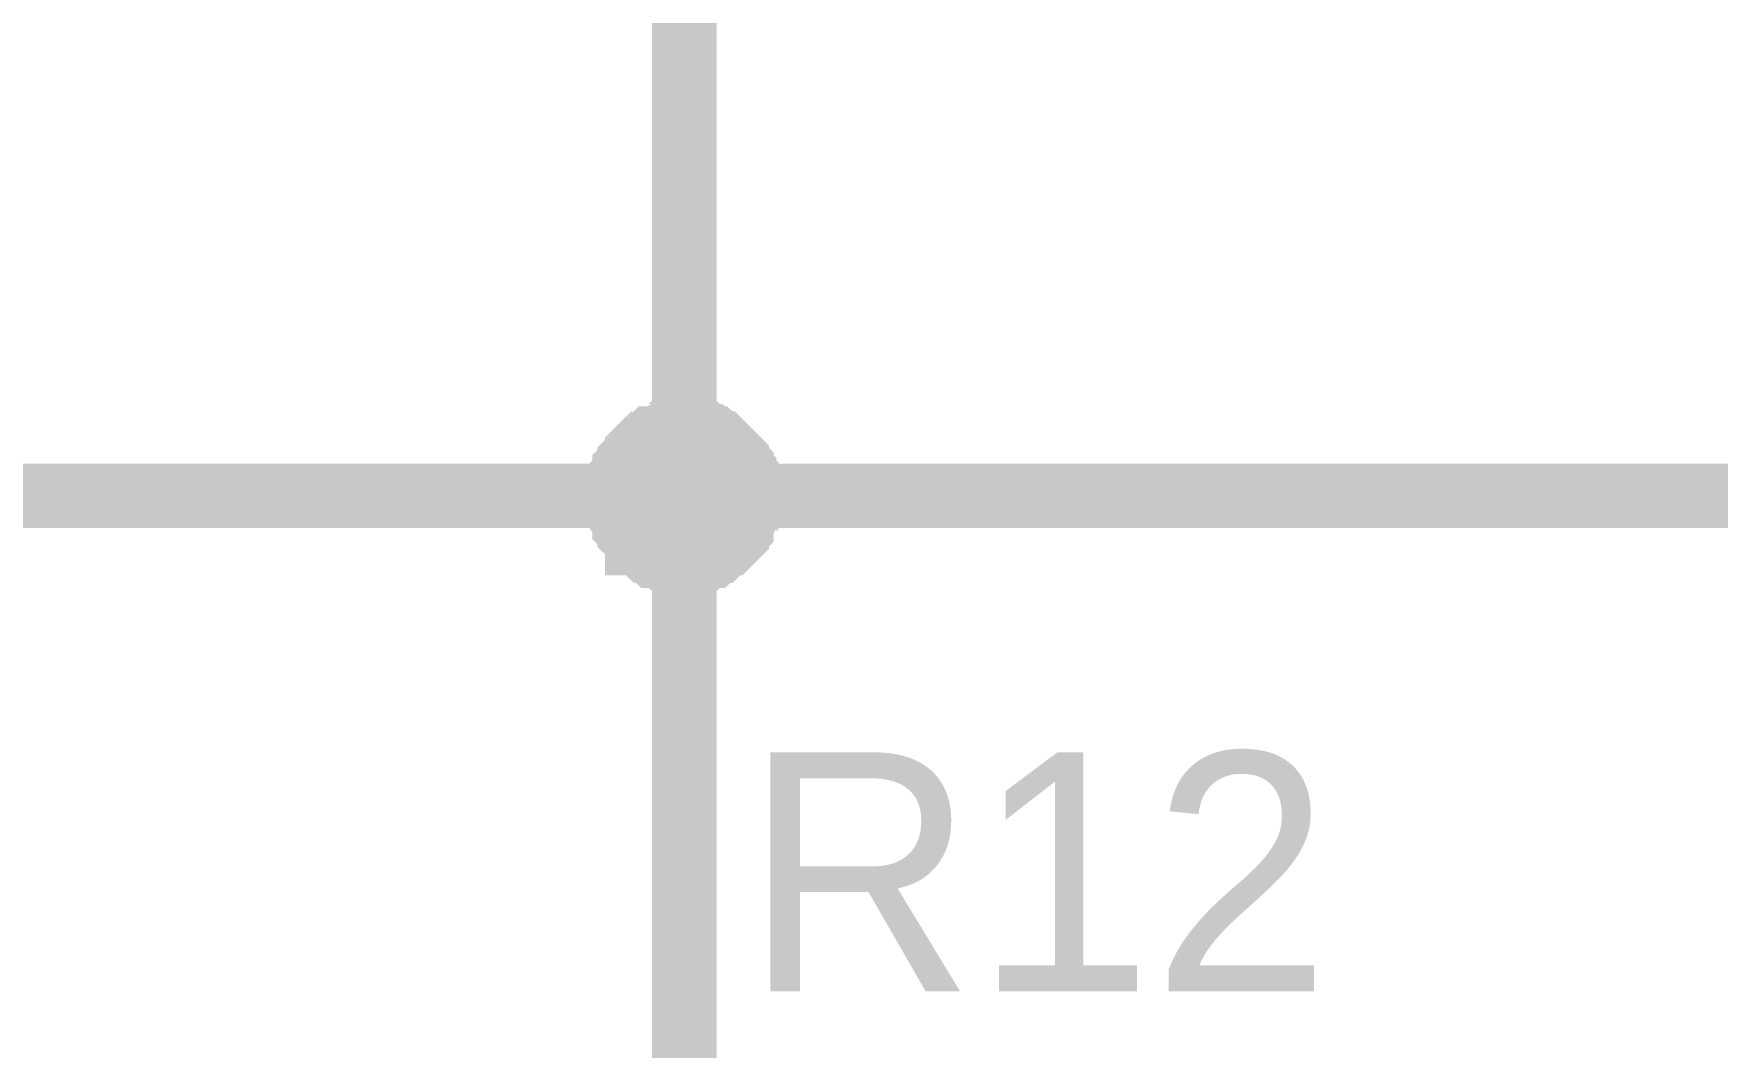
# Model space of a CAD drawing. Header units: millimetres. Extents: x 2.64 to 11.44, y 2.16 to 8.68.
# Drawn here: x 7.4114 to 7.7194, y 3.7563 to 3.9417 of the extents above; entities that cross this region are included whole.
import ezdxf

# ---------------------------------------------------------------- set-up
doc = ezdxf.new("R2010")
doc.units = ezdxf.units.MM
doc.header["$MEASUREMENT"] = 0
doc.layers.add('Sheet', color=255, linetype='Continuous')

msp = doc.modelspace()

# ---------------------------------------------------------------- linework, layer by layer
at = {"layer": 'Sheet', "const_width": 0.0118}
for points in [[(7.53039, 3.97369), (7.53039, 3.85712)], [(7.51856, 3.85712), (7.51856, 3.85758), (7.51856, 3.85849), (7.51856, 3.85894), (7.51902, 3.8594), (7.51902, 3.85985), (7.51902, 3.86076), (7.51947, 3.86122), (7.51947, 3.86167), (7.51947, 3.86213), (7.51993, 3.86258), (7.52038, 3.86304), (7.52038, 3.8635), (7.52084, 3.86395), (7.52129, 3.86441), (7.52175, 3.86486), (7.52175, 3.86532), (7.5222, 3.86577), (7.52266, 3.86623), (7.52311, 3.86668), (7.52357, 3.86668), (7.52402, 3.86714), (7.52448, 3.86759), (7.52493, 3.86759), (7.52584, 3.86805), (7.5263, 3.86805), (7.52675, 3.8685), (7.52721, 3.8685), (7.52812, 3.8685), (7.52857, 3.86896), (7.52903, 3.86896), (7.52994, 3.86896), (7.53039, 3.86896)], [(7.51856, 3.85712), (7.51856, 3.85758), (7.51856, 3.85849), (7.51856, 3.85894), (7.51902, 3.8594), (7.51902, 3.85985), (7.51902, 3.86076), (7.51947, 3.86122), (7.51947, 3.86167), (7.51947, 3.86213), (7.51993, 3.86258), (7.52038, 3.86304), (7.52038, 3.8635), (7.52084, 3.86395), (7.52129, 3.86441), (7.52175, 3.86486), (7.52175, 3.86532), (7.5222, 3.86577), (7.52266, 3.86623), (7.52311, 3.86668), (7.52357, 3.86668), (7.52402, 3.86714), (7.52448, 3.86759), (7.52493, 3.86759), (7.52584, 3.86805), (7.5263, 3.86805), (7.52675, 3.8685), (7.52721, 3.8685), (7.52812, 3.8685), (7.52857, 3.86896), (7.52903, 3.86896), (7.52994, 3.86896), (7.53039, 3.86896)], [(7.51856, 3.85712), (7.51856, 3.85758), (7.51856, 3.85849), (7.51856, 3.85894), (7.51902, 3.8594), (7.51902, 3.85985), (7.51902, 3.86076), (7.51947, 3.86122), (7.51947, 3.86167), (7.51947, 3.86213), (7.51993, 3.86258), (7.52038, 3.86304), (7.52038, 3.8635), (7.52084, 3.86395), (7.52129, 3.86441), (7.52175, 3.86486), (7.52175, 3.86532), (7.5222, 3.86577), (7.52266, 3.86623), (7.52311, 3.86668), (7.52357, 3.86668), (7.52402, 3.86714), (7.52448, 3.86759), (7.52493, 3.86759), (7.52584, 3.86805), (7.5263, 3.86805), (7.52675, 3.8685), (7.52721, 3.8685), (7.52812, 3.8685), (7.52857, 3.86896), (7.52903, 3.86896), (7.52994, 3.86896), (7.53039, 3.86896)], [(7.51856, 3.85712), (7.51856, 3.85758), (7.51856, 3.85849), (7.51856, 3.85894), (7.51902, 3.8594), (7.51902, 3.85985), (7.51902, 3.86076), (7.51947, 3.86122), (7.51947, 3.86167), (7.51947, 3.86213), (7.51993, 3.86258), (7.52038, 3.86304), (7.52038, 3.8635), (7.52084, 3.86395), (7.52129, 3.86441), (7.52175, 3.86486), (7.52175, 3.86532), (7.5222, 3.86577), (7.52266, 3.86623), (7.52311, 3.86668), (7.52357, 3.86668), (7.52402, 3.86714), (7.52448, 3.86759), (7.52493, 3.86759), (7.52584, 3.86805), (7.5263, 3.86805), (7.52675, 3.8685), (7.52721, 3.8685), (7.52812, 3.8685), (7.52857, 3.86896), (7.52903, 3.86896), (7.52994, 3.86896), (7.53039, 3.86896)], [(7.51856, 3.85712), (7.51856, 3.85758), (7.51856, 3.85849), (7.51856, 3.85894), (7.51902, 3.8594), (7.51902, 3.85985), (7.51902, 3.86076), (7.51947, 3.86122), (7.51947, 3.86167), (7.51947, 3.86213), (7.51993, 3.86258), (7.52038, 3.86304), (7.52038, 3.8635), (7.52084, 3.86395), (7.52129, 3.86441), (7.52175, 3.86486), (7.52175, 3.86532), (7.5222, 3.86577), (7.52266, 3.86623), (7.52311, 3.86668), (7.52357, 3.86668), (7.52402, 3.86714), (7.52448, 3.86759), (7.52493, 3.86759), (7.52584, 3.86805), (7.5263, 3.86805), (7.52675, 3.8685), (7.52721, 3.8685), (7.52812, 3.8685), (7.52857, 3.86896), (7.52903, 3.86896), (7.52994, 3.86896), (7.53039, 3.86896)], [(7.51856, 3.85712), (7.51856, 3.85758), (7.51856, 3.85849), (7.51856, 3.85894), (7.51902, 3.8594), (7.51902, 3.85985), (7.51902, 3.86076), (7.51947, 3.86122), (7.51947, 3.86167), (7.51947, 3.86213), (7.51993, 3.86258), (7.52038, 3.86304), (7.52038, 3.8635), (7.52084, 3.86395), (7.52129, 3.86441), (7.52175, 3.86486), (7.52175, 3.86532), (7.5222, 3.86577), (7.52266, 3.86623), (7.52311, 3.86668), (7.52357, 3.86668), (7.52402, 3.86714), (7.52448, 3.86759), (7.52493, 3.86759), (7.52584, 3.86805), (7.5263, 3.86805), (7.52675, 3.8685), (7.52721, 3.8685), (7.52812, 3.8685), (7.52857, 3.86896), (7.52903, 3.86896), (7.52994, 3.86896), (7.53039, 3.86896)], [(7.51856, 3.85712), (7.51856, 3.85758), (7.51856, 3.85849), (7.51856, 3.85894), (7.51902, 3.8594), (7.51902, 3.85985), (7.51902, 3.86076), (7.51947, 3.86122), (7.51947, 3.86167), (7.51947, 3.86213), (7.51993, 3.86258), (7.52038, 3.86304), (7.52038, 3.8635), (7.52084, 3.86395), (7.52129, 3.86441), (7.52175, 3.86486), (7.52175, 3.86532), (7.5222, 3.86577), (7.52266, 3.86623), (7.52311, 3.86668), (7.52357, 3.86668), (7.52402, 3.86714), (7.52448, 3.86759), (7.52493, 3.86759), (7.52584, 3.86805), (7.5263, 3.86805), (7.52675, 3.8685), (7.52721, 3.8685), (7.52812, 3.8685), (7.52857, 3.86896), (7.52903, 3.86896), (7.52994, 3.86896), (7.53039, 3.86896)], [(7.51856, 3.85712), (7.51856, 3.85758), (7.51856, 3.85849), (7.51856, 3.85894), (7.51902, 3.8594), (7.51902, 3.85985), (7.51902, 3.86076), (7.51947, 3.86122), (7.51947, 3.86167), (7.51947, 3.86213), (7.51993, 3.86258), (7.52038, 3.86304), (7.52038, 3.8635), (7.52084, 3.86395), (7.52129, 3.86441), (7.52175, 3.86486), (7.52175, 3.86532), (7.5222, 3.86577), (7.52266, 3.86623), (7.52311, 3.86668), (7.52357, 3.86668), (7.52402, 3.86714), (7.52448, 3.86759), (7.52493, 3.86759), (7.52584, 3.86805), (7.5263, 3.86805), (7.52675, 3.8685), (7.52721, 3.8685), (7.52812, 3.8685), (7.52857, 3.86896), (7.52903, 3.86896), (7.52994, 3.86896), (7.53039, 3.86896)], [(7.51856, 3.85712), (7.51856, 3.85758), (7.51856, 3.85849), (7.51856, 3.85894), (7.51902, 3.8594), (7.51902, 3.85985), (7.51902, 3.86076), (7.51947, 3.86122), (7.51947, 3.86167), (7.51947, 3.86213), (7.51993, 3.86258), (7.52038, 3.86304), (7.52038, 3.8635), (7.52084, 3.86395), (7.52129, 3.86441), (7.52175, 3.86486), (7.52175, 3.86532), (7.5222, 3.86577), (7.52266, 3.86623), (7.52311, 3.86668), (7.52357, 3.86668), (7.52402, 3.86714), (7.52448, 3.86759), (7.52493, 3.86759), (7.52584, 3.86805), (7.5263, 3.86805), (7.52675, 3.8685), (7.52721, 3.8685), (7.52812, 3.8685), (7.52857, 3.86896), (7.52903, 3.86896), (7.52994, 3.86896), (7.53039, 3.86896)], [(7.51856, 3.85712), (7.51856, 3.85758), (7.51856, 3.85849), (7.51856, 3.85894), (7.51902, 3.8594), (7.51902, 3.85985), (7.51902, 3.86076), (7.51947, 3.86122), (7.51947, 3.86167), (7.51947, 3.86213), (7.51993, 3.86258), (7.52038, 3.86304), (7.52038, 3.8635), (7.52084, 3.86395), (7.52129, 3.86441), (7.52175, 3.86486), (7.52175, 3.86532), (7.5222, 3.86577), (7.52266, 3.86623), (7.52311, 3.86668), (7.52357, 3.86668), (7.52402, 3.86714), (7.52448, 3.86759), (7.52493, 3.86759), (7.52584, 3.86805), (7.5263, 3.86805), (7.52675, 3.8685), (7.52721, 3.8685), (7.52812, 3.8685), (7.52857, 3.86896), (7.52903, 3.86896), (7.52994, 3.86896), (7.53039, 3.86896)], [(7.51856, 3.85712), (7.51856, 3.85758), (7.51856, 3.85849), (7.51856, 3.85894), (7.51902, 3.8594), (7.51902, 3.85985), (7.51902, 3.86076), (7.51947, 3.86122), (7.51947, 3.86167), (7.51947, 3.86213), (7.51993, 3.86258), (7.52038, 3.86304), (7.52038, 3.8635), (7.52084, 3.86395), (7.52129, 3.86441), (7.52175, 3.86486), (7.52175, 3.86532), (7.5222, 3.86577), (7.52266, 3.86623), (7.52311, 3.86668), (7.52357, 3.86668), (7.52402, 3.86714), (7.52448, 3.86759), (7.52493, 3.86759), (7.52584, 3.86805), (7.5263, 3.86805), (7.52675, 3.8685), (7.52721, 3.8685), (7.52812, 3.8685), (7.52857, 3.86896), (7.52903, 3.86896), (7.52994, 3.86896), (7.53039, 3.86896)], [(7.51856, 3.85712), (7.51856, 3.85758), (7.51856, 3.85849), (7.51856, 3.85894), (7.51902, 3.8594), (7.51902, 3.85985), (7.51902, 3.86076), (7.51947, 3.86122), (7.51947, 3.86167), (7.51947, 3.86213), (7.51993, 3.86258), (7.52038, 3.86304), (7.52038, 3.8635), (7.52084, 3.86395), (7.52129, 3.86441), (7.52175, 3.86486), (7.52175, 3.86532), (7.5222, 3.86577), (7.52266, 3.86623), (7.52311, 3.86668), (7.52357, 3.86668), (7.52402, 3.86714), (7.52448, 3.86759), (7.52493, 3.86759), (7.52584, 3.86805), (7.5263, 3.86805), (7.52675, 3.8685), (7.52721, 3.8685), (7.52812, 3.8685), (7.52857, 3.86896), (7.52903, 3.86896), (7.52994, 3.86896), (7.53039, 3.86896)], [(7.51856, 3.85712), (7.51856, 3.85758), (7.51856, 3.85849), (7.51856, 3.85894), (7.51902, 3.8594), (7.51902, 3.85985), (7.51902, 3.86076), (7.51947, 3.86122), (7.51947, 3.86167), (7.51947, 3.86213), (7.51993, 3.86258), (7.52038, 3.86304), (7.52038, 3.8635), (7.52084, 3.86395), (7.52129, 3.86441), (7.52175, 3.86486), (7.52175, 3.86532), (7.5222, 3.86577), (7.52266, 3.86623), (7.52311, 3.86668), (7.52357, 3.86668), (7.52402, 3.86714), (7.52448, 3.86759), (7.52493, 3.86759), (7.52584, 3.86805), (7.5263, 3.86805), (7.52675, 3.8685), (7.52721, 3.8685), (7.52812, 3.8685), (7.52857, 3.86896), (7.52903, 3.86896), (7.52994, 3.86896), (7.53039, 3.86896)], [(7.51856, 3.85712), (7.51856, 3.85758), (7.51856, 3.85849), (7.51856, 3.85894), (7.51902, 3.8594), (7.51902, 3.85985), (7.51902, 3.86076), (7.51947, 3.86122), (7.51947, 3.86167), (7.51947, 3.86213), (7.51993, 3.86258), (7.52038, 3.86304), (7.52038, 3.8635), (7.52084, 3.86395), (7.52129, 3.86441), (7.52175, 3.86486), (7.52175, 3.86532), (7.5222, 3.86577), (7.52266, 3.86623), (7.52311, 3.86668), (7.52357, 3.86668), (7.52402, 3.86714), (7.52448, 3.86759), (7.52493, 3.86759), (7.52584, 3.86805), (7.5263, 3.86805), (7.52675, 3.8685), (7.52721, 3.8685), (7.52812, 3.8685), (7.52857, 3.86896), (7.52903, 3.86896), (7.52994, 3.86896), (7.53039, 3.86896)], [(7.53039, 3.86896), (7.53039, 3.86896)], [(7.53039, 3.86896), (7.53085, 3.86896), (7.53176, 3.86896), (7.53221, 3.86896), (7.53267, 3.8685), (7.53312, 3.8685), (7.53403, 3.8685), (7.53449, 3.86805), (7.53494, 3.86805), (7.5354, 3.86759), (7.53585, 3.86759), (7.53631, 3.86714), (7.53676, 3.86668), (7.53722, 3.86668), (7.53767, 3.86623), (7.53813, 3.86577), (7.53858, 3.86532), (7.53904, 3.86486), (7.53949, 3.86441), (7.53995, 3.86395), (7.53995, 3.8635), (7.5404, 3.86304), (7.54086, 3.86258), (7.54086, 3.86213), (7.54131, 3.86167), (7.54131, 3.86122), (7.54177, 3.86076), (7.54177, 3.85985), (7.54177, 3.8594), (7.54222, 3.85894), (7.54222, 3.85849), (7.54222, 3.85758), (7.54222, 3.85712)], [(7.53039, 3.86896), (7.53039, 3.86896)], [(7.53039, 3.86896), (7.53085, 3.86896), (7.53176, 3.86896), (7.53221, 3.86896), (7.53267, 3.8685), (7.53312, 3.8685), (7.53403, 3.8685), (7.53449, 3.86805), (7.53494, 3.86805), (7.5354, 3.86759), (7.53585, 3.86759), (7.53631, 3.86714), (7.53676, 3.86668), (7.53722, 3.86668), (7.53767, 3.86623), (7.53813, 3.86577), (7.53858, 3.86532), (7.53904, 3.86486), (7.53949, 3.86441), (7.53995, 3.86395), (7.53995, 3.8635), (7.5404, 3.86304), (7.54086, 3.86258), (7.54086, 3.86213), (7.54131, 3.86167), (7.54131, 3.86122), (7.54177, 3.86076), (7.54177, 3.85985), (7.54177, 3.8594), (7.54222, 3.85894), (7.54222, 3.85849), (7.54222, 3.85758), (7.54222, 3.85712)], [(7.53039, 3.86896), (7.53039, 3.86896)], [(7.53039, 3.86896), (7.53085, 3.86896), (7.53176, 3.86896), (7.53221, 3.86896), (7.53267, 3.8685), (7.53312, 3.8685), (7.53403, 3.8685), (7.53449, 3.86805), (7.53494, 3.86805), (7.5354, 3.86759), (7.53585, 3.86759), (7.53631, 3.86714), (7.53676, 3.86668), (7.53722, 3.86668), (7.53767, 3.86623), (7.53813, 3.86577), (7.53858, 3.86532), (7.53904, 3.86486), (7.53949, 3.86441), (7.53995, 3.86395), (7.53995, 3.8635), (7.5404, 3.86304), (7.54086, 3.86258), (7.54086, 3.86213), (7.54131, 3.86167), (7.54131, 3.86122), (7.54177, 3.86076), (7.54177, 3.85985), (7.54177, 3.8594), (7.54222, 3.85894), (7.54222, 3.85849), (7.54222, 3.85758), (7.54222, 3.85712)], [(7.53039, 3.86896), (7.53039, 3.86896)], [(7.53039, 3.86896), (7.53085, 3.86896), (7.53176, 3.86896), (7.53221, 3.86896), (7.53267, 3.8685), (7.53312, 3.8685), (7.53403, 3.8685), (7.53449, 3.86805), (7.53494, 3.86805), (7.5354, 3.86759), (7.53585, 3.86759), (7.53631, 3.86714), (7.53676, 3.86668), (7.53722, 3.86668), (7.53767, 3.86623), (7.53813, 3.86577), (7.53858, 3.86532), (7.53904, 3.86486), (7.53949, 3.86441), (7.53995, 3.86395), (7.53995, 3.8635), (7.5404, 3.86304), (7.54086, 3.86258), (7.54086, 3.86213), (7.54131, 3.86167), (7.54131, 3.86122), (7.54177, 3.86076), (7.54177, 3.85985), (7.54177, 3.8594), (7.54222, 3.85894), (7.54222, 3.85849), (7.54222, 3.85758), (7.54222, 3.85712)], [(7.53039, 3.86896), (7.53039, 3.86896)], [(7.53039, 3.86896), (7.53085, 3.86896), (7.53176, 3.86896), (7.53221, 3.86896), (7.53267, 3.8685), (7.53312, 3.8685), (7.53403, 3.8685), (7.53449, 3.86805), (7.53494, 3.86805), (7.5354, 3.86759), (7.53585, 3.86759), (7.53631, 3.86714), (7.53676, 3.86668), (7.53722, 3.86668), (7.53767, 3.86623), (7.53813, 3.86577), (7.53858, 3.86532), (7.53904, 3.86486), (7.53949, 3.86441), (7.53995, 3.86395), (7.53995, 3.8635), (7.5404, 3.86304), (7.54086, 3.86258), (7.54086, 3.86213), (7.54131, 3.86167), (7.54131, 3.86122), (7.54177, 3.86076), (7.54177, 3.85985), (7.54177, 3.8594), (7.54222, 3.85894), (7.54222, 3.85849), (7.54222, 3.85758), (7.54222, 3.85712)], [(7.53039, 3.86896), (7.53039, 3.86896)], [(7.53039, 3.86896), (7.53085, 3.86896), (7.53176, 3.86896), (7.53221, 3.86896), (7.53267, 3.8685), (7.53312, 3.8685), (7.53403, 3.8685), (7.53449, 3.86805), (7.53494, 3.86805), (7.5354, 3.86759), (7.53585, 3.86759), (7.53631, 3.86714), (7.53676, 3.86668), (7.53722, 3.86668), (7.53767, 3.86623), (7.53813, 3.86577), (7.53858, 3.86532), (7.53904, 3.86486), (7.53949, 3.86441), (7.53995, 3.86395), (7.53995, 3.8635), (7.5404, 3.86304), (7.54086, 3.86258), (7.54086, 3.86213), (7.54131, 3.86167), (7.54131, 3.86122), (7.54177, 3.86076), (7.54177, 3.85985), (7.54177, 3.8594), (7.54222, 3.85894), (7.54222, 3.85849), (7.54222, 3.85758), (7.54222, 3.85712)], [(7.53039, 3.86896), (7.53039, 3.86896)], [(7.53039, 3.86896), (7.53085, 3.86896), (7.53176, 3.86896), (7.53221, 3.86896), (7.53267, 3.8685), (7.53312, 3.8685), (7.53403, 3.8685), (7.53449, 3.86805), (7.53494, 3.86805), (7.5354, 3.86759), (7.53585, 3.86759), (7.53631, 3.86714), (7.53676, 3.86668), (7.53722, 3.86668), (7.53767, 3.86623), (7.53813, 3.86577), (7.53858, 3.86532), (7.53904, 3.86486), (7.53949, 3.86441), (7.53995, 3.86395), (7.53995, 3.8635), (7.5404, 3.86304), (7.54086, 3.86258), (7.54086, 3.86213), (7.54131, 3.86167), (7.54131, 3.86122), (7.54177, 3.86076), (7.54177, 3.85985), (7.54177, 3.8594), (7.54222, 3.85894), (7.54222, 3.85849), (7.54222, 3.85758), (7.54222, 3.85712)], [(7.53039, 3.86896), (7.53039, 3.86896)], [(7.53039, 3.86896), (7.53085, 3.86896), (7.53176, 3.86896), (7.53221, 3.86896), (7.53267, 3.8685), (7.53312, 3.8685), (7.53403, 3.8685), (7.53449, 3.86805), (7.53494, 3.86805), (7.5354, 3.86759), (7.53585, 3.86759), (7.53631, 3.86714), (7.53676, 3.86668), (7.53722, 3.86668), (7.53767, 3.86623), (7.53813, 3.86577), (7.53858, 3.86532), (7.53904, 3.86486), (7.53949, 3.86441), (7.53995, 3.86395), (7.53995, 3.8635), (7.5404, 3.86304), (7.54086, 3.86258), (7.54086, 3.86213), (7.54131, 3.86167), (7.54131, 3.86122), (7.54177, 3.86076), (7.54177, 3.85985), (7.54177, 3.8594), (7.54222, 3.85894), (7.54222, 3.85849), (7.54222, 3.85758), (7.54222, 3.85712)], [(7.53039, 3.86896), (7.53039, 3.86896)], [(7.53039, 3.86896), (7.53085, 3.86896), (7.53176, 3.86896), (7.53221, 3.86896), (7.53267, 3.8685), (7.53312, 3.8685), (7.53403, 3.8685), (7.53449, 3.86805), (7.53494, 3.86805), (7.5354, 3.86759), (7.53585, 3.86759), (7.53631, 3.86714), (7.53676, 3.86668), (7.53722, 3.86668), (7.53767, 3.86623), (7.53813, 3.86577), (7.53858, 3.86532), (7.53904, 3.86486), (7.53949, 3.86441), (7.53995, 3.86395), (7.53995, 3.8635), (7.5404, 3.86304), (7.54086, 3.86258), (7.54086, 3.86213), (7.54131, 3.86167), (7.54131, 3.86122), (7.54177, 3.86076), (7.54177, 3.85985), (7.54177, 3.8594), (7.54222, 3.85894), (7.54222, 3.85849), (7.54222, 3.85758), (7.54222, 3.85712)], [(7.53039, 3.86896), (7.53039, 3.86896)], [(7.53039, 3.86896), (7.53085, 3.86896), (7.53176, 3.86896), (7.53221, 3.86896), (7.53267, 3.8685), (7.53312, 3.8685), (7.53403, 3.8685), (7.53449, 3.86805), (7.53494, 3.86805), (7.5354, 3.86759), (7.53585, 3.86759), (7.53631, 3.86714), (7.53676, 3.86668), (7.53722, 3.86668), (7.53767, 3.86623), (7.53813, 3.86577), (7.53858, 3.86532), (7.53904, 3.86486), (7.53949, 3.86441), (7.53995, 3.86395), (7.53995, 3.8635), (7.5404, 3.86304), (7.54086, 3.86258), (7.54086, 3.86213), (7.54131, 3.86167), (7.54131, 3.86122), (7.54177, 3.86076), (7.54177, 3.85985), (7.54177, 3.8594), (7.54222, 3.85894), (7.54222, 3.85849), (7.54222, 3.85758), (7.54222, 3.85712)], [(7.53039, 3.86896), (7.53039, 3.86896)], [(7.53039, 3.86896), (7.53085, 3.86896), (7.53176, 3.86896), (7.53221, 3.86896), (7.53267, 3.8685), (7.53312, 3.8685), (7.53403, 3.8685), (7.53449, 3.86805), (7.53494, 3.86805), (7.5354, 3.86759), (7.53585, 3.86759), (7.53631, 3.86714), (7.53676, 3.86668), (7.53722, 3.86668), (7.53767, 3.86623), (7.53813, 3.86577), (7.53858, 3.86532), (7.53904, 3.86486), (7.53949, 3.86441), (7.53995, 3.86395), (7.53995, 3.8635), (7.5404, 3.86304), (7.54086, 3.86258), (7.54086, 3.86213), (7.54131, 3.86167), (7.54131, 3.86122), (7.54177, 3.86076), (7.54177, 3.85985), (7.54177, 3.8594), (7.54222, 3.85894), (7.54222, 3.85849), (7.54222, 3.85758), (7.54222, 3.85712)], [(7.53039, 3.86896), (7.53039, 3.86896)], [(7.53039, 3.86896), (7.53085, 3.86896), (7.53176, 3.86896), (7.53221, 3.86896), (7.53267, 3.8685), (7.53312, 3.8685), (7.53403, 3.8685), (7.53449, 3.86805), (7.53494, 3.86805), (7.5354, 3.86759), (7.53585, 3.86759), (7.53631, 3.86714), (7.53676, 3.86668), (7.53722, 3.86668), (7.53767, 3.86623), (7.53813, 3.86577), (7.53858, 3.86532), (7.53904, 3.86486), (7.53949, 3.86441), (7.53995, 3.86395), (7.53995, 3.8635), (7.5404, 3.86304), (7.54086, 3.86258), (7.54086, 3.86213), (7.54131, 3.86167), (7.54131, 3.86122), (7.54177, 3.86076), (7.54177, 3.85985), (7.54177, 3.8594), (7.54222, 3.85894), (7.54222, 3.85849), (7.54222, 3.85758), (7.54222, 3.85712)], [(7.53039, 3.86896), (7.53039, 3.86896)], [(7.53039, 3.86896), (7.53085, 3.86896), (7.53176, 3.86896), (7.53221, 3.86896), (7.53267, 3.8685), (7.53312, 3.8685), (7.53403, 3.8685), (7.53449, 3.86805), (7.53494, 3.86805), (7.5354, 3.86759), (7.53585, 3.86759), (7.53631, 3.86714), (7.53676, 3.86668), (7.53722, 3.86668), (7.53767, 3.86623), (7.53813, 3.86577), (7.53858, 3.86532), (7.53904, 3.86486), (7.53949, 3.86441), (7.53995, 3.86395), (7.53995, 3.8635), (7.5404, 3.86304), (7.54086, 3.86258), (7.54086, 3.86213), (7.54131, 3.86167), (7.54131, 3.86122), (7.54177, 3.86076), (7.54177, 3.85985), (7.54177, 3.8594), (7.54222, 3.85894), (7.54222, 3.85849), (7.54222, 3.85758), (7.54222, 3.85712)], [(7.53039, 3.86896), (7.53039, 3.86896)], [(7.53039, 3.86896), (7.53085, 3.86896), (7.53176, 3.86896), (7.53221, 3.86896), (7.53267, 3.8685), (7.53312, 3.8685), (7.53403, 3.8685), (7.53449, 3.86805), (7.53494, 3.86805), (7.5354, 3.86759), (7.53585, 3.86759), (7.53631, 3.86714), (7.53676, 3.86668), (7.53722, 3.86668), (7.53767, 3.86623), (7.53813, 3.86577), (7.53858, 3.86532), (7.53904, 3.86486), (7.53949, 3.86441), (7.53995, 3.86395), (7.53995, 3.8635), (7.5404, 3.86304), (7.54086, 3.86258), (7.54086, 3.86213), (7.54131, 3.86167), (7.54131, 3.86122), (7.54177, 3.86076), (7.54177, 3.85985), (7.54177, 3.8594), (7.54222, 3.85894), (7.54222, 3.85849), (7.54222, 3.85758), (7.54222, 3.85712)], [(7.18008, 3.85712), (7.53039, 3.85712), (7.53039, 3.85712)], [(7.53039, 3.84528), (7.52994, 3.84528), (7.52903, 3.84528), (7.52857, 3.84528), (7.52812, 3.84574), (7.52721, 3.84574), (7.52675, 3.84574), (7.5263, 3.84619), (7.52584, 3.84619), (7.52493, 3.84619), (7.52448, 3.84665), (7.52402, 3.8471), (7.52357, 3.8471), (7.52311, 3.84756), (7.52266, 3.84801), (7.5222, 3.84847), (7.52175, 3.84847), (7.52175, 3.84892), (7.52129, 3.84938), (7.52084, 3.84984), (7.52038, 3.85029), (7.52038, 3.85075), (7.51993, 3.8512), (7.51947, 3.85166), (7.51947, 3.85257), (7.51947, 3.85302), (7.51902, 3.85348), (7.51902, 3.85393), (7.51902, 3.85484), (7.51856, 3.8553), (7.51856, 3.85575), (7.51856, 3.85667), (7.51856, 3.85712)], [(7.51856, 3.85712), (7.51856, 3.85712)], [(7.53039, 3.84528), (7.52994, 3.84528), (7.52903, 3.84528), (7.52857, 3.84528), (7.52812, 3.84574), (7.52721, 3.84574), (7.52675, 3.84574), (7.5263, 3.84619), (7.52584, 3.84619), (7.52493, 3.84619), (7.52448, 3.84665), (7.52402, 3.8471), (7.52357, 3.8471), (7.52311, 3.84756), (7.52266, 3.84801), (7.5222, 3.84847), (7.52175, 3.84847), (7.52175, 3.84892), (7.52129, 3.84938), (7.52084, 3.84984), (7.52038, 3.85029), (7.52038, 3.85075), (7.51993, 3.8512), (7.51947, 3.85166), (7.51947, 3.85257), (7.51947, 3.85302), (7.51902, 3.85348), (7.51902, 3.85393), (7.51902, 3.85484), (7.51856, 3.8553), (7.51856, 3.85575), (7.51856, 3.85667), (7.51856, 3.85712)], [(7.51856, 3.85712), (7.51856, 3.85712)], [(7.53039, 3.84528), (7.52994, 3.84528), (7.52903, 3.84528), (7.52857, 3.84528), (7.52812, 3.84574), (7.52721, 3.84574), (7.52675, 3.84574), (7.5263, 3.84619), (7.52584, 3.84619), (7.52493, 3.84619), (7.52448, 3.84665), (7.52402, 3.8471), (7.52357, 3.8471), (7.52311, 3.84756), (7.52266, 3.84801), (7.5222, 3.84847), (7.52175, 3.84847), (7.52175, 3.84892), (7.52129, 3.84938), (7.52084, 3.84984), (7.52038, 3.85029), (7.52038, 3.85075), (7.51993, 3.8512), (7.51947, 3.85166), (7.51947, 3.85257), (7.51947, 3.85302), (7.51902, 3.85348), (7.51902, 3.85393), (7.51902, 3.85484), (7.51856, 3.8553), (7.51856, 3.85575), (7.51856, 3.85667), (7.51856, 3.85712)], [(7.51856, 3.85712), (7.51856, 3.85712)], [(7.53039, 3.84528), (7.52994, 3.84528), (7.52903, 3.84528), (7.52857, 3.84528), (7.52812, 3.84574), (7.52721, 3.84574), (7.52675, 3.84574), (7.5263, 3.84619), (7.52584, 3.84619), (7.52493, 3.84619), (7.52448, 3.84665), (7.52402, 3.8471), (7.52357, 3.8471), (7.52311, 3.84756), (7.52266, 3.84801), (7.5222, 3.84847), (7.52175, 3.84847), (7.52175, 3.84892), (7.52129, 3.84938), (7.52084, 3.84984), (7.52038, 3.85029), (7.52038, 3.85075), (7.51993, 3.8512), (7.51947, 3.85166), (7.51947, 3.85257), (7.51947, 3.85302), (7.51902, 3.85348), (7.51902, 3.85393), (7.51902, 3.85484), (7.51856, 3.8553), (7.51856, 3.85575), (7.51856, 3.85667), (7.51856, 3.85712)], [(7.51856, 3.85712), (7.51856, 3.85712)], [(7.53039, 3.84528), (7.52994, 3.84528), (7.52903, 3.84528), (7.52857, 3.84528), (7.52812, 3.84574), (7.52721, 3.84574), (7.52675, 3.84574), (7.5263, 3.84619), (7.52584, 3.84619), (7.52493, 3.84619), (7.52448, 3.84665), (7.52402, 3.8471), (7.52357, 3.8471), (7.52311, 3.84756), (7.52266, 3.84801), (7.5222, 3.84847), (7.52175, 3.84847), (7.52175, 3.84892), (7.52129, 3.84938), (7.52084, 3.84984), (7.52038, 3.85029), (7.52038, 3.85075), (7.51993, 3.8512), (7.51947, 3.85166), (7.51947, 3.85257), (7.51947, 3.85302), (7.51902, 3.85348), (7.51902, 3.85393), (7.51902, 3.85484), (7.51856, 3.8553), (7.51856, 3.85575), (7.51856, 3.85667), (7.51856, 3.85712)], [(7.51856, 3.85712), (7.51856, 3.85712)], [(7.53039, 3.84528), (7.52994, 3.84528), (7.52903, 3.84528), (7.52857, 3.84528), (7.52812, 3.84574), (7.52721, 3.84574), (7.52675, 3.84574), (7.5263, 3.84619), (7.52584, 3.84619), (7.52493, 3.84619), (7.52448, 3.84665), (7.52402, 3.8471), (7.52357, 3.8471), (7.52311, 3.84756), (7.52266, 3.84801), (7.5222, 3.84847), (7.52175, 3.84847), (7.52175, 3.84892), (7.52129, 3.84938), (7.52084, 3.84984), (7.52038, 3.85029), (7.52038, 3.85075), (7.51993, 3.8512), (7.51947, 3.85166), (7.51947, 3.85257), (7.51947, 3.85302), (7.51902, 3.85348), (7.51902, 3.85393), (7.51902, 3.85484), (7.51856, 3.8553), (7.51856, 3.85575), (7.51856, 3.85667), (7.51856, 3.85712)], [(7.51856, 3.85712), (7.51856, 3.85712)], [(7.53039, 3.84528), (7.52994, 3.84528), (7.52903, 3.84528), (7.52857, 3.84528), (7.52812, 3.84574), (7.52721, 3.84574), (7.52675, 3.84574), (7.5263, 3.84619), (7.52584, 3.84619), (7.52493, 3.84619), (7.52448, 3.84665), (7.52402, 3.8471), (7.52357, 3.8471), (7.52311, 3.84756), (7.52266, 3.84801), (7.5222, 3.84847), (7.52175, 3.84847), (7.52175, 3.84892), (7.52129, 3.84938), (7.52084, 3.84984), (7.52038, 3.85029), (7.52038, 3.85075), (7.51993, 3.8512), (7.51947, 3.85166), (7.51947, 3.85257), (7.51947, 3.85302), (7.51902, 3.85348), (7.51902, 3.85393), (7.51902, 3.85484), (7.51856, 3.8553), (7.51856, 3.85575), (7.51856, 3.85667), (7.51856, 3.85712)], [(7.51856, 3.85712), (7.51856, 3.85712)], [(7.53039, 3.84528), (7.52994, 3.84528), (7.52903, 3.84528), (7.52857, 3.84528), (7.52812, 3.84574), (7.52721, 3.84574), (7.52675, 3.84574), (7.5263, 3.84619), (7.52584, 3.84619), (7.52493, 3.84619), (7.52448, 3.84665), (7.52402, 3.8471), (7.52357, 3.8471), (7.52311, 3.84756), (7.52266, 3.84801), (7.5222, 3.84847), (7.52175, 3.84847), (7.52175, 3.84892), (7.52129, 3.84938), (7.52084, 3.84984), (7.52038, 3.85029), (7.52038, 3.85075), (7.51993, 3.8512), (7.51947, 3.85166), (7.51947, 3.85257), (7.51947, 3.85302), (7.51902, 3.85348), (7.51902, 3.85393), (7.51902, 3.85484), (7.51856, 3.8553), (7.51856, 3.85575), (7.51856, 3.85667), (7.51856, 3.85712)], [(7.51856, 3.85712), (7.51856, 3.85712)], [(7.53039, 3.84528), (7.52994, 3.84528), (7.52903, 3.84528), (7.52857, 3.84528), (7.52812, 3.84574), (7.52721, 3.84574), (7.52675, 3.84574), (7.5263, 3.84619), (7.52584, 3.84619), (7.52493, 3.84619), (7.52448, 3.84665), (7.52402, 3.8471), (7.52357, 3.8471), (7.52311, 3.84756), (7.52266, 3.84801), (7.5222, 3.84847), (7.52175, 3.84847), (7.52175, 3.84892), (7.52129, 3.84938), (7.52084, 3.84984), (7.52038, 3.85029), (7.52038, 3.85075), (7.51993, 3.8512), (7.51947, 3.85166), (7.51947, 3.85257), (7.51947, 3.85302), (7.51902, 3.85348), (7.51902, 3.85393), (7.51902, 3.85484), (7.51856, 3.8553), (7.51856, 3.85575), (7.51856, 3.85667), (7.51856, 3.85712)], [(7.51856, 3.85712), (7.51856, 3.85712)], [(7.53039, 3.84528), (7.52994, 3.84528), (7.52903, 3.84528), (7.52857, 3.84528), (7.52812, 3.84574), (7.52721, 3.84574), (7.52675, 3.84574), (7.5263, 3.84619), (7.52584, 3.84619), (7.52493, 3.84619), (7.52448, 3.84665), (7.52402, 3.8471), (7.52357, 3.8471), (7.52311, 3.84756), (7.52266, 3.84801), (7.5222, 3.84847), (7.52175, 3.84847), (7.52175, 3.84892), (7.52129, 3.84938), (7.52084, 3.84984), (7.52038, 3.85029), (7.52038, 3.85075), (7.51993, 3.8512), (7.51947, 3.85166), (7.51947, 3.85257), (7.51947, 3.85302), (7.51902, 3.85348), (7.51902, 3.85393), (7.51902, 3.85484), (7.51856, 3.8553), (7.51856, 3.85575), (7.51856, 3.85667), (7.51856, 3.85712)], [(7.51856, 3.85712), (7.51856, 3.85712)], [(7.53039, 3.84528), (7.52994, 3.84528), (7.52903, 3.84528), (7.52857, 3.84528), (7.52812, 3.84574), (7.52721, 3.84574), (7.52675, 3.84574), (7.5263, 3.84619), (7.52584, 3.84619), (7.52493, 3.84619), (7.52448, 3.84665), (7.52402, 3.8471), (7.52357, 3.8471), (7.52311, 3.84756), (7.52266, 3.84801), (7.5222, 3.84847), (7.52175, 3.84847), (7.52175, 3.84892), (7.52129, 3.84938), (7.52084, 3.84984), (7.52038, 3.85029), (7.52038, 3.85075), (7.51993, 3.8512), (7.51947, 3.85166), (7.51947, 3.85257), (7.51947, 3.85302), (7.51902, 3.85348), (7.51902, 3.85393), (7.51902, 3.85484), (7.51856, 3.8553), (7.51856, 3.85575), (7.51856, 3.85667), (7.51856, 3.85712)], [(7.51856, 3.85712), (7.51856, 3.85712)], [(7.53039, 3.84528), (7.52994, 3.84528), (7.52903, 3.84528), (7.52857, 3.84528), (7.52812, 3.84574), (7.52721, 3.84574), (7.52675, 3.84574), (7.5263, 3.84619), (7.52584, 3.84619), (7.52493, 3.84619), (7.52448, 3.84665), (7.52402, 3.8471), (7.52357, 3.8471), (7.52311, 3.84756), (7.52266, 3.84801), (7.5222, 3.84847), (7.52175, 3.84847), (7.52175, 3.84892), (7.52129, 3.84938), (7.52084, 3.84984), (7.52038, 3.85029), (7.52038, 3.85075), (7.51993, 3.8512), (7.51947, 3.85166), (7.51947, 3.85257), (7.51947, 3.85302), (7.51902, 3.85348), (7.51902, 3.85393), (7.51902, 3.85484), (7.51856, 3.8553), (7.51856, 3.85575), (7.51856, 3.85667), (7.51856, 3.85712)], [(7.51856, 3.85712), (7.51856, 3.85712)], [(7.53039, 3.84528), (7.52994, 3.84528), (7.52903, 3.84528), (7.52857, 3.84528), (7.52812, 3.84574), (7.52721, 3.84574), (7.52675, 3.84574), (7.5263, 3.84619), (7.52584, 3.84619), (7.52493, 3.84619), (7.52448, 3.84665), (7.52402, 3.8471), (7.52357, 3.8471), (7.52311, 3.84756), (7.52266, 3.84801), (7.5222, 3.84847), (7.52175, 3.84847), (7.52175, 3.84892), (7.52129, 3.84938), (7.52084, 3.84984), (7.52038, 3.85029), (7.52038, 3.85075), (7.51993, 3.8512), (7.51947, 3.85166), (7.51947, 3.85257), (7.51947, 3.85302), (7.51902, 3.85348), (7.51902, 3.85393), (7.51902, 3.85484), (7.51856, 3.8553), (7.51856, 3.85575), (7.51856, 3.85667), (7.51856, 3.85712)], [(7.51856, 3.85712), (7.51856, 3.85712)], [(7.53039, 3.84528), (7.52994, 3.84528), (7.52903, 3.84528), (7.52857, 3.84528), (7.52812, 3.84574), (7.52721, 3.84574), (7.52675, 3.84574), (7.5263, 3.84619), (7.52584, 3.84619), (7.52493, 3.84619), (7.52448, 3.84665), (7.52402, 3.8471), (7.52357, 3.8471), (7.52311, 3.84756), (7.52266, 3.84801), (7.5222, 3.84847), (7.52175, 3.84847), (7.52175, 3.84892), (7.52129, 3.84938), (7.52084, 3.84984), (7.52038, 3.85029), (7.52038, 3.85075), (7.51993, 3.8512), (7.51947, 3.85166), (7.51947, 3.85257), (7.51947, 3.85302), (7.51902, 3.85348), (7.51902, 3.85393), (7.51902, 3.85484), (7.51856, 3.8553), (7.51856, 3.85575), (7.51856, 3.85667), (7.51856, 3.85712)], [(7.51856, 3.85712), (7.51856, 3.85712)], [(7.54222, 3.85712), (7.54222, 3.85667), (7.54222, 3.85575), (7.54222, 3.8553), (7.54177, 3.85484), (7.54177, 3.85393), (7.54177, 3.85348), (7.54131, 3.85302), (7.54131, 3.85257), (7.54086, 3.85166), (7.54086, 3.8512), (7.5404, 3.85075), (7.53995, 3.85029), (7.53995, 3.84984), (7.53949, 3.84938), (7.53904, 3.84892), (7.53858, 3.84847), (7.53813, 3.84847), (7.53767, 3.84801), (7.53722, 3.84756), (7.53676, 3.8471), (7.53631, 3.8471), (7.53585, 3.84665), (7.5354, 3.84619), (7.53494, 3.84619), (7.53449, 3.84619), (7.53403, 3.84574), (7.53312, 3.84574), (7.53267, 3.84574), (7.53221, 3.84528), (7.53176, 3.84528), (7.53085, 3.84528), (7.53039, 3.84528)], [(7.54222, 3.85712), (7.54222, 3.85667), (7.54222, 3.85575), (7.54222, 3.8553), (7.54177, 3.85484), (7.54177, 3.85393), (7.54177, 3.85348), (7.54131, 3.85302), (7.54131, 3.85257), (7.54086, 3.85166), (7.54086, 3.8512), (7.5404, 3.85075), (7.53995, 3.85029), (7.53995, 3.84984), (7.53949, 3.84938), (7.53904, 3.84892), (7.53858, 3.84847), (7.53813, 3.84847), (7.53767, 3.84801), (7.53722, 3.84756), (7.53676, 3.8471), (7.53631, 3.8471), (7.53585, 3.84665), (7.5354, 3.84619), (7.53494, 3.84619), (7.53449, 3.84619), (7.53403, 3.84574), (7.53312, 3.84574), (7.53267, 3.84574), (7.53221, 3.84528), (7.53176, 3.84528), (7.53085, 3.84528), (7.53039, 3.84528)], [(7.53039, 3.7401), (7.53039, 3.85712)], [(7.54222, 3.85712), (7.54222, 3.85667), (7.54222, 3.85575), (7.54222, 3.8553), (7.54177, 3.85484), (7.54177, 3.85393), (7.54177, 3.85348), (7.54131, 3.85302), (7.54131, 3.85257), (7.54086, 3.85166), (7.54086, 3.8512), (7.5404, 3.85075), (7.53995, 3.85029), (7.53995, 3.84984), (7.53949, 3.84938), (7.53904, 3.84892), (7.53858, 3.84847), (7.53813, 3.84847), (7.53767, 3.84801), (7.53722, 3.84756), (7.53676, 3.8471), (7.53631, 3.8471), (7.53585, 3.84665), (7.5354, 3.84619), (7.53494, 3.84619), (7.53449, 3.84619), (7.53403, 3.84574), (7.53312, 3.84574), (7.53267, 3.84574), (7.53221, 3.84528), (7.53176, 3.84528), (7.53085, 3.84528), (7.53039, 3.84528)], [(7.54222, 3.85712), (7.54222, 3.85667), (7.54222, 3.85575), (7.54222, 3.8553), (7.54177, 3.85484), (7.54177, 3.85393), (7.54177, 3.85348), (7.54131, 3.85302), (7.54131, 3.85257), (7.54086, 3.85166), (7.54086, 3.8512), (7.5404, 3.85075), (7.53995, 3.85029), (7.53995, 3.84984), (7.53949, 3.84938), (7.53904, 3.84892), (7.53858, 3.84847), (7.53813, 3.84847), (7.53767, 3.84801), (7.53722, 3.84756), (7.53676, 3.8471), (7.53631, 3.8471), (7.53585, 3.84665), (7.5354, 3.84619), (7.53494, 3.84619), (7.53449, 3.84619), (7.53403, 3.84574), (7.53312, 3.84574), (7.53267, 3.84574), (7.53221, 3.84528), (7.53176, 3.84528), (7.53085, 3.84528), (7.53039, 3.84528)], [(7.54222, 3.85712), (7.54222, 3.85667), (7.54222, 3.85575), (7.54222, 3.8553), (7.54177, 3.85484), (7.54177, 3.85393), (7.54177, 3.85348), (7.54131, 3.85302), (7.54131, 3.85257), (7.54086, 3.85166), (7.54086, 3.8512), (7.5404, 3.85075), (7.53995, 3.85029), (7.53995, 3.84984), (7.53949, 3.84938), (7.53904, 3.84892), (7.53858, 3.84847), (7.53813, 3.84847), (7.53767, 3.84801), (7.53722, 3.84756), (7.53676, 3.8471), (7.53631, 3.8471), (7.53585, 3.84665), (7.5354, 3.84619), (7.53494, 3.84619), (7.53449, 3.84619), (7.53403, 3.84574), (7.53312, 3.84574), (7.53267, 3.84574), (7.53221, 3.84528), (7.53176, 3.84528), (7.53085, 3.84528), (7.53039, 3.84528)], [(7.54222, 3.85712), (7.54222, 3.85667), (7.54222, 3.85575), (7.54222, 3.8553), (7.54177, 3.85484), (7.54177, 3.85393), (7.54177, 3.85348), (7.54131, 3.85302), (7.54131, 3.85257), (7.54086, 3.85166), (7.54086, 3.8512), (7.5404, 3.85075), (7.53995, 3.85029), (7.53995, 3.84984), (7.53949, 3.84938), (7.53904, 3.84892), (7.53858, 3.84847), (7.53813, 3.84847), (7.53767, 3.84801), (7.53722, 3.84756), (7.53676, 3.8471), (7.53631, 3.8471), (7.53585, 3.84665), (7.5354, 3.84619), (7.53494, 3.84619), (7.53449, 3.84619), (7.53403, 3.84574), (7.53312, 3.84574), (7.53267, 3.84574), (7.53221, 3.84528), (7.53176, 3.84528), (7.53085, 3.84528), (7.53039, 3.84528)], [(7.53039, 3.85712), (7.53039, 3.85712), (8.23102, 3.85712), (8.23102, 3.85712)], [(7.54222, 3.85712), (7.54222, 3.85667), (7.54222, 3.85575), (7.54222, 3.8553), (7.54177, 3.85484), (7.54177, 3.85393), (7.54177, 3.85348), (7.54131, 3.85302), (7.54131, 3.85257), (7.54086, 3.85166), (7.54086, 3.8512), (7.5404, 3.85075), (7.53995, 3.85029), (7.53995, 3.84984), (7.53949, 3.84938), (7.53904, 3.84892), (7.53858, 3.84847), (7.53813, 3.84847), (7.53767, 3.84801), (7.53722, 3.84756), (7.53676, 3.8471), (7.53631, 3.8471), (7.53585, 3.84665), (7.5354, 3.84619), (7.53494, 3.84619), (7.53449, 3.84619), (7.53403, 3.84574), (7.53312, 3.84574), (7.53267, 3.84574), (7.53221, 3.84528), (7.53176, 3.84528), (7.53085, 3.84528), (7.53039, 3.84528)], [(7.54222, 3.85712), (7.54222, 3.85667), (7.54222, 3.85575), (7.54222, 3.8553), (7.54177, 3.85484), (7.54177, 3.85393), (7.54177, 3.85348), (7.54131, 3.85302), (7.54131, 3.85257), (7.54086, 3.85166), (7.54086, 3.8512), (7.5404, 3.85075), (7.53995, 3.85029), (7.53995, 3.84984), (7.53949, 3.84938), (7.53904, 3.84892), (7.53858, 3.84847), (7.53813, 3.84847), (7.53767, 3.84801), (7.53722, 3.84756), (7.53676, 3.8471), (7.53631, 3.8471), (7.53585, 3.84665), (7.5354, 3.84619), (7.53494, 3.84619), (7.53449, 3.84619), (7.53403, 3.84574), (7.53312, 3.84574), (7.53267, 3.84574), (7.53221, 3.84528), (7.53176, 3.84528), (7.53085, 3.84528), (7.53039, 3.84528)], [(7.54222, 3.85712), (7.54222, 3.85667), (7.54222, 3.85575), (7.54222, 3.8553), (7.54177, 3.85484), (7.54177, 3.85393), (7.54177, 3.85348), (7.54131, 3.85302), (7.54131, 3.85257), (7.54086, 3.85166), (7.54086, 3.8512), (7.5404, 3.85075), (7.53995, 3.85029), (7.53995, 3.84984), (7.53949, 3.84938), (7.53904, 3.84892), (7.53858, 3.84847), (7.53813, 3.84847), (7.53767, 3.84801), (7.53722, 3.84756), (7.53676, 3.8471), (7.53631, 3.8471), (7.53585, 3.84665), (7.5354, 3.84619), (7.53494, 3.84619), (7.53449, 3.84619), (7.53403, 3.84574), (7.53312, 3.84574), (7.53267, 3.84574), (7.53221, 3.84528), (7.53176, 3.84528), (7.53085, 3.84528), (7.53039, 3.84528)], [(7.54222, 3.85712), (7.54222, 3.85667), (7.54222, 3.85575), (7.54222, 3.8553), (7.54177, 3.85484), (7.54177, 3.85393), (7.54177, 3.85348), (7.54131, 3.85302), (7.54131, 3.85257), (7.54086, 3.85166), (7.54086, 3.8512), (7.5404, 3.85075), (7.53995, 3.85029), (7.53995, 3.84984), (7.53949, 3.84938), (7.53904, 3.84892), (7.53858, 3.84847), (7.53813, 3.84847), (7.53767, 3.84801), (7.53722, 3.84756), (7.53676, 3.8471), (7.53631, 3.8471), (7.53585, 3.84665), (7.5354, 3.84619), (7.53494, 3.84619), (7.53449, 3.84619), (7.53403, 3.84574), (7.53312, 3.84574), (7.53267, 3.84574), (7.53221, 3.84528), (7.53176, 3.84528), (7.53085, 3.84528), (7.53039, 3.84528)], [(7.54222, 3.85712), (7.54222, 3.85667), (7.54222, 3.85575), (7.54222, 3.8553), (7.54177, 3.85484), (7.54177, 3.85393), (7.54177, 3.85348), (7.54131, 3.85302), (7.54131, 3.85257), (7.54086, 3.85166), (7.54086, 3.8512), (7.5404, 3.85075), (7.53995, 3.85029), (7.53995, 3.84984), (7.53949, 3.84938), (7.53904, 3.84892), (7.53858, 3.84847), (7.53813, 3.84847), (7.53767, 3.84801), (7.53722, 3.84756), (7.53676, 3.8471), (7.53631, 3.8471), (7.53585, 3.84665), (7.5354, 3.84619), (7.53494, 3.84619), (7.53449, 3.84619), (7.53403, 3.84574), (7.53312, 3.84574), (7.53267, 3.84574), (7.53221, 3.84528), (7.53176, 3.84528), (7.53085, 3.84528), (7.53039, 3.84528)], [(7.54222, 3.85712), (7.54222, 3.85667), (7.54222, 3.85575), (7.54222, 3.8553), (7.54177, 3.85484), (7.54177, 3.85393), (7.54177, 3.85348), (7.54131, 3.85302), (7.54131, 3.85257), (7.54086, 3.85166), (7.54086, 3.8512), (7.5404, 3.85075), (7.53995, 3.85029), (7.53995, 3.84984), (7.53949, 3.84938), (7.53904, 3.84892), (7.53858, 3.84847), (7.53813, 3.84847), (7.53767, 3.84801), (7.53722, 3.84756), (7.53676, 3.8471), (7.53631, 3.8471), (7.53585, 3.84665), (7.5354, 3.84619), (7.53494, 3.84619), (7.53449, 3.84619), (7.53403, 3.84574), (7.53312, 3.84574), (7.53267, 3.84574), (7.53221, 3.84528), (7.53176, 3.84528), (7.53085, 3.84528), (7.53039, 3.84528)], [(7.54222, 3.85712), (7.54222, 3.85667), (7.54222, 3.85575), (7.54222, 3.8553), (7.54177, 3.85484), (7.54177, 3.85393), (7.54177, 3.85348), (7.54131, 3.85302), (7.54131, 3.85257), (7.54086, 3.85166), (7.54086, 3.8512), (7.5404, 3.85075), (7.53995, 3.85029), (7.53995, 3.84984), (7.53949, 3.84938), (7.53904, 3.84892), (7.53858, 3.84847), (7.53813, 3.84847), (7.53767, 3.84801), (7.53722, 3.84756), (7.53676, 3.8471), (7.53631, 3.8471), (7.53585, 3.84665), (7.5354, 3.84619), (7.53494, 3.84619), (7.53449, 3.84619), (7.53403, 3.84574), (7.53312, 3.84574), (7.53267, 3.84574), (7.53221, 3.84528), (7.53176, 3.84528), (7.53085, 3.84528), (7.53039, 3.84528)], [(7.54222, 3.85712), (7.54222, 3.85667), (7.54222, 3.85575), (7.54222, 3.8553), (7.54177, 3.85484), (7.54177, 3.85393), (7.54177, 3.85348), (7.54131, 3.85302), (7.54131, 3.85257), (7.54086, 3.85166), (7.54086, 3.8512), (7.5404, 3.85075), (7.53995, 3.85029), (7.53995, 3.84984), (7.53949, 3.84938), (7.53904, 3.84892), (7.53858, 3.84847), (7.53813, 3.84847), (7.53767, 3.84801), (7.53722, 3.84756), (7.53676, 3.8471), (7.53631, 3.8471), (7.53585, 3.84665), (7.5354, 3.84619), (7.53494, 3.84619), (7.53449, 3.84619), (7.53403, 3.84574), (7.53312, 3.84574), (7.53267, 3.84574), (7.53221, 3.84528), (7.53176, 3.84528), (7.53085, 3.84528), (7.53039, 3.84528)], [(7.54222, 3.85712), (7.54222, 3.85712), (7.54222, 3.85712), (7.54222, 3.85712), (7.54222, 3.85712), (7.54222, 3.85712), (7.54222, 3.85712), (7.54222, 3.85712), (7.54222, 3.85712), (7.54222, 3.85712), (7.54222, 3.85712), (7.54222, 3.85712), (7.54222, 3.85712), (7.54222, 3.85712), (7.54222, 3.85712), (7.54222, 3.85712), (7.54222, 3.85712), (7.54222, 3.85712), (7.54222, 3.85712), (7.54222, 3.85712), (7.54222, 3.85712), (7.54222, 3.85712), (7.54222, 3.85712), (7.54222, 3.85712), (7.54222, 3.85712), (7.54222, 3.85712), (7.54222, 3.85712), (7.54222, 3.85712), (7.54222, 3.85712), (7.54222, 3.85712), (7.54222, 3.85712), (7.54222, 3.85712), (7.54222, 3.85712)], [(7.54222, 3.85712), (7.54222, 3.85712)], [(7.54222, 3.85712), (7.54222, 3.85712), (7.54222, 3.85712), (7.54222, 3.85712), (7.54222, 3.85712), (7.54222, 3.85712), (7.54222, 3.85712), (7.54222, 3.85712), (7.54222, 3.85712), (7.54222, 3.85712), (7.54222, 3.85712), (7.54222, 3.85712), (7.54222, 3.85712), (7.54222, 3.85712), (7.54222, 3.85712), (7.54222, 3.85712), (7.54222, 3.85712), (7.54222, 3.85712), (7.54222, 3.85712), (7.54222, 3.85712), (7.54222, 3.85712), (7.54222, 3.85712), (7.54222, 3.85712), (7.54222, 3.85712), (7.54222, 3.85712), (7.54222, 3.85712), (7.54222, 3.85712), (7.54222, 3.85712), (7.54222, 3.85712), (7.54222, 3.85712), (7.54222, 3.85712), (7.54222, 3.85712), (7.54222, 3.85712)], [(7.54222, 3.85712), (7.54222, 3.85712)], [(7.54222, 3.85712), (7.54222, 3.85712), (7.54222, 3.85712), (7.54222, 3.85712), (7.54222, 3.85712), (7.54222, 3.85712), (7.54222, 3.85712), (7.54222, 3.85712), (7.54222, 3.85712), (7.54222, 3.85712), (7.54222, 3.85712), (7.54222, 3.85712), (7.54222, 3.85712), (7.54222, 3.85712), (7.54222, 3.85712), (7.54222, 3.85712), (7.54222, 3.85712), (7.54222, 3.85712), (7.54222, 3.85712), (7.54222, 3.85712), (7.54222, 3.85712), (7.54222, 3.85712), (7.54222, 3.85712), (7.54222, 3.85712), (7.54222, 3.85712), (7.54222, 3.85712), (7.54222, 3.85712), (7.54222, 3.85712), (7.54222, 3.85712), (7.54222, 3.85712), (7.54222, 3.85712), (7.54222, 3.85712), (7.54222, 3.85712)], [(7.54222, 3.85712), (7.54222, 3.85712)], [(7.54222, 3.85712), (7.54222, 3.85712), (7.54222, 3.85712), (7.54222, 3.85712), (7.54222, 3.85712), (7.54222, 3.85712), (7.54222, 3.85712), (7.54222, 3.85712), (7.54222, 3.85712), (7.54222, 3.85712), (7.54222, 3.85712), (7.54222, 3.85712), (7.54222, 3.85712), (7.54222, 3.85712), (7.54222, 3.85712), (7.54222, 3.85712), (7.54222, 3.85712), (7.54222, 3.85712), (7.54222, 3.85712), (7.54222, 3.85712), (7.54222, 3.85712), (7.54222, 3.85712), (7.54222, 3.85712), (7.54222, 3.85712), (7.54222, 3.85712), (7.54222, 3.85712), (7.54222, 3.85712), (7.54222, 3.85712), (7.54222, 3.85712), (7.54222, 3.85712), (7.54222, 3.85712), (7.54222, 3.85712), (7.54222, 3.85712)], [(7.54222, 3.85712), (7.54222, 3.85712)], [(7.54222, 3.85712), (7.54222, 3.85712), (7.54222, 3.85712), (7.54222, 3.85712), (7.54222, 3.85712), (7.54222, 3.85712), (7.54222, 3.85712), (7.54222, 3.85712), (7.54222, 3.85712), (7.54222, 3.85712), (7.54222, 3.85712), (7.54222, 3.85712), (7.54222, 3.85712), (7.54222, 3.85712), (7.54222, 3.85712), (7.54222, 3.85712), (7.54222, 3.85712), (7.54222, 3.85712), (7.54222, 3.85712), (7.54222, 3.85712), (7.54222, 3.85712), (7.54222, 3.85712), (7.54222, 3.85712), (7.54222, 3.85712), (7.54222, 3.85712), (7.54222, 3.85712), (7.54222, 3.85712), (7.54222, 3.85712), (7.54222, 3.85712), (7.54222, 3.85712), (7.54222, 3.85712), (7.54222, 3.85712), (7.54222, 3.85712)], [(7.54222, 3.85712), (7.54222, 3.85712)], [(7.54222, 3.85712), (7.54222, 3.85712), (7.54222, 3.85712), (7.54222, 3.85712), (7.54222, 3.85712), (7.54222, 3.85712), (7.54222, 3.85712), (7.54222, 3.85712), (7.54222, 3.85712), (7.54222, 3.85712), (7.54222, 3.85712), (7.54222, 3.85712), (7.54222, 3.85712), (7.54222, 3.85712), (7.54222, 3.85712), (7.54222, 3.85712), (7.54222, 3.85712), (7.54222, 3.85712), (7.54222, 3.85712), (7.54222, 3.85712), (7.54222, 3.85712), (7.54222, 3.85712), (7.54222, 3.85712), (7.54222, 3.85712), (7.54222, 3.85712), (7.54222, 3.85712), (7.54222, 3.85712), (7.54222, 3.85712), (7.54222, 3.85712), (7.54222, 3.85712), (7.54222, 3.85712), (7.54222, 3.85712), (7.54222, 3.85712)], [(7.54222, 3.85712), (7.54222, 3.85712)], [(7.54222, 3.85712), (7.54222, 3.85712), (7.54222, 3.85712), (7.54222, 3.85712), (7.54222, 3.85712), (7.54222, 3.85712), (7.54222, 3.85712), (7.54222, 3.85712), (7.54222, 3.85712), (7.54222, 3.85712), (7.54222, 3.85712), (7.54222, 3.85712), (7.54222, 3.85712), (7.54222, 3.85712), (7.54222, 3.85712), (7.54222, 3.85712), (7.54222, 3.85712), (7.54222, 3.85712), (7.54222, 3.85712), (7.54222, 3.85712), (7.54222, 3.85712), (7.54222, 3.85712), (7.54222, 3.85712), (7.54222, 3.85712), (7.54222, 3.85712), (7.54222, 3.85712), (7.54222, 3.85712), (7.54222, 3.85712), (7.54222, 3.85712), (7.54222, 3.85712), (7.54222, 3.85712), (7.54222, 3.85712), (7.54222, 3.85712)], [(7.54222, 3.85712), (7.54222, 3.85712)], [(7.54222, 3.85712), (7.54222, 3.85712), (7.54222, 3.85712), (7.54222, 3.85712), (7.54222, 3.85712), (7.54222, 3.85712), (7.54222, 3.85712), (7.54222, 3.85712), (7.54222, 3.85712), (7.54222, 3.85712), (7.54222, 3.85712), (7.54222, 3.85712), (7.54222, 3.85712), (7.54222, 3.85712), (7.54222, 3.85712), (7.54222, 3.85712), (7.54222, 3.85712), (7.54222, 3.85712), (7.54222, 3.85712), (7.54222, 3.85712), (7.54222, 3.85712), (7.54222, 3.85712), (7.54222, 3.85712), (7.54222, 3.85712), (7.54222, 3.85712), (7.54222, 3.85712), (7.54222, 3.85712), (7.54222, 3.85712), (7.54222, 3.85712), (7.54222, 3.85712), (7.54222, 3.85712), (7.54222, 3.85712), (7.54222, 3.85712)], [(7.54222, 3.85712), (7.54222, 3.85712)], [(7.54222, 3.85712), (7.54222, 3.85712), (7.54222, 3.85712), (7.54222, 3.85712), (7.54222, 3.85712), (7.54222, 3.85712), (7.54222, 3.85712), (7.54222, 3.85712), (7.54222, 3.85712), (7.54222, 3.85712), (7.54222, 3.85712), (7.54222, 3.85712), (7.54222, 3.85712), (7.54222, 3.85712), (7.54222, 3.85712), (7.54222, 3.85712), (7.54222, 3.85712), (7.54222, 3.85712), (7.54222, 3.85712), (7.54222, 3.85712), (7.54222, 3.85712), (7.54222, 3.85712), (7.54222, 3.85712), (7.54222, 3.85712), (7.54222, 3.85712), (7.54222, 3.85712), (7.54222, 3.85712), (7.54222, 3.85712), (7.54222, 3.85712), (7.54222, 3.85712), (7.54222, 3.85712), (7.54222, 3.85712), (7.54222, 3.85712)], [(7.54222, 3.85712), (7.54222, 3.85712)], [(7.54222, 3.85712), (7.54222, 3.85712), (7.54222, 3.85712), (7.54222, 3.85712), (7.54222, 3.85712), (7.54222, 3.85712), (7.54222, 3.85712), (7.54222, 3.85712), (7.54222, 3.85712), (7.54222, 3.85712), (7.54222, 3.85712), (7.54222, 3.85712), (7.54222, 3.85712), (7.54222, 3.85712), (7.54222, 3.85712), (7.54222, 3.85712), (7.54222, 3.85712), (7.54222, 3.85712), (7.54222, 3.85712), (7.54222, 3.85712), (7.54222, 3.85712), (7.54222, 3.85712), (7.54222, 3.85712), (7.54222, 3.85712), (7.54222, 3.85712), (7.54222, 3.85712), (7.54222, 3.85712), (7.54222, 3.85712), (7.54222, 3.85712), (7.54222, 3.85712), (7.54222, 3.85712), (7.54222, 3.85712), (7.54222, 3.85712)], [(7.54222, 3.85712), (7.54222, 3.85712)], [(7.54222, 3.85712), (7.54222, 3.85712), (7.54222, 3.85712), (7.54222, 3.85712), (7.54222, 3.85712), (7.54222, 3.85712), (7.54222, 3.85712), (7.54222, 3.85712), (7.54222, 3.85712), (7.54222, 3.85712), (7.54222, 3.85712), (7.54222, 3.85712), (7.54222, 3.85712), (7.54222, 3.85712), (7.54222, 3.85712), (7.54222, 3.85712), (7.54222, 3.85712), (7.54222, 3.85712), (7.54222, 3.85712), (7.54222, 3.85712), (7.54222, 3.85712), (7.54222, 3.85712), (7.54222, 3.85712), (7.54222, 3.85712), (7.54222, 3.85712), (7.54222, 3.85712), (7.54222, 3.85712), (7.54222, 3.85712), (7.54222, 3.85712), (7.54222, 3.85712), (7.54222, 3.85712), (7.54222, 3.85712), (7.54222, 3.85712)], [(7.54222, 3.85712), (7.54222, 3.85712)], [(7.54222, 3.85712), (7.54222, 3.85712), (7.54222, 3.85712), (7.54222, 3.85712), (7.54222, 3.85712), (7.54222, 3.85712), (7.54222, 3.85712), (7.54222, 3.85712), (7.54222, 3.85712), (7.54222, 3.85712), (7.54222, 3.85712), (7.54222, 3.85712), (7.54222, 3.85712), (7.54222, 3.85712), (7.54222, 3.85712), (7.54222, 3.85712), (7.54222, 3.85712), (7.54222, 3.85712), (7.54222, 3.85712), (7.54222, 3.85712), (7.54222, 3.85712), (7.54222, 3.85712), (7.54222, 3.85712), (7.54222, 3.85712), (7.54222, 3.85712), (7.54222, 3.85712), (7.54222, 3.85712), (7.54222, 3.85712), (7.54222, 3.85712), (7.54222, 3.85712), (7.54222, 3.85712), (7.54222, 3.85712), (7.54222, 3.85712)], [(7.54222, 3.85712), (7.54222, 3.85712)], [(7.54222, 3.85712), (7.54222, 3.85712), (7.54222, 3.85712), (7.54222, 3.85712), (7.54222, 3.85712), (7.54222, 3.85712), (7.54222, 3.85712), (7.54222, 3.85712), (7.54222, 3.85712), (7.54222, 3.85712), (7.54222, 3.85712), (7.54222, 3.85712), (7.54222, 3.85712), (7.54222, 3.85712), (7.54222, 3.85712), (7.54222, 3.85712), (7.54222, 3.85712), (7.54222, 3.85712), (7.54222, 3.85712), (7.54222, 3.85712), (7.54222, 3.85712), (7.54222, 3.85712), (7.54222, 3.85712), (7.54222, 3.85712), (7.54222, 3.85712), (7.54222, 3.85712), (7.54222, 3.85712), (7.54222, 3.85712), (7.54222, 3.85712), (7.54222, 3.85712), (7.54222, 3.85712), (7.54222, 3.85712), (7.54222, 3.85712)], [(7.54222, 3.85712), (7.54222, 3.85712)], [(7.54222, 3.85712), (7.54222, 3.85712), (7.54222, 3.85712), (7.54222, 3.85712), (7.54222, 3.85712), (7.54222, 3.85712), (7.54222, 3.85712), (7.54222, 3.85712), (7.54222, 3.85712), (7.54222, 3.85712), (7.54222, 3.85712), (7.54222, 3.85712), (7.54222, 3.85712), (7.54222, 3.85712), (7.54222, 3.85712), (7.54222, 3.85712), (7.54222, 3.85712), (7.54222, 3.85712), (7.54222, 3.85712), (7.54222, 3.85712), (7.54222, 3.85712), (7.54222, 3.85712), (7.54222, 3.85712), (7.54222, 3.85712), (7.54222, 3.85712), (7.54222, 3.85712), (7.54222, 3.85712), (7.54222, 3.85712), (7.54222, 3.85712), (7.54222, 3.85712), (7.54222, 3.85712), (7.54222, 3.85712), (7.54222, 3.85712)], [(7.54222, 3.85712), (7.54222, 3.85712)]]:
    msp.add_lwpolyline(points, dxfattribs=at)

# ---------------------------------------------------------------- texts
at = {"layer": 'Sheet'}
msp.add_text('R12', height=0.043712, dxfattribs=at).set_placement((7.54131, 3.76651))

doc.saveas('drawing.dxf')
